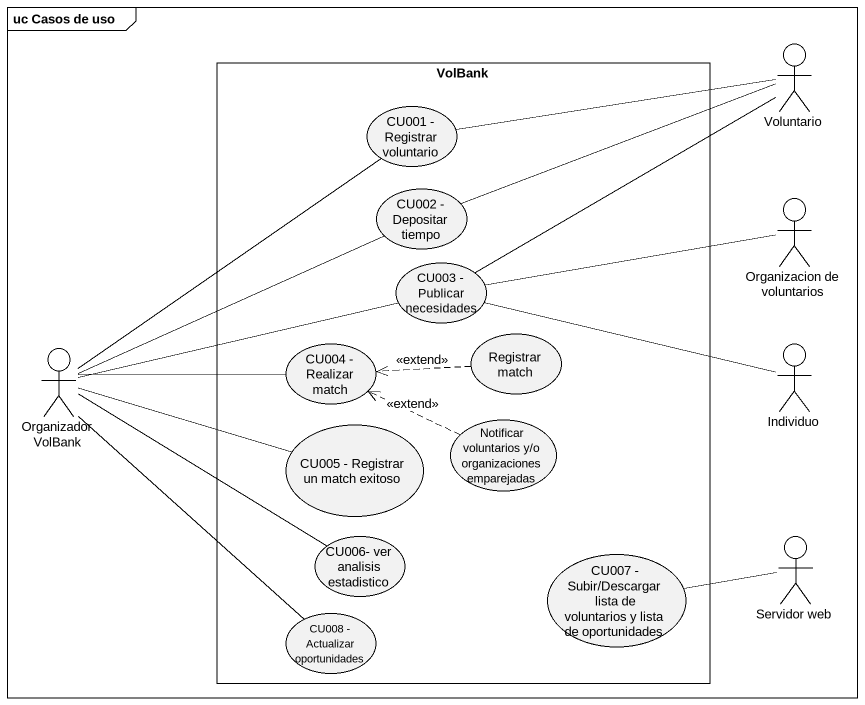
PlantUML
@startuml
mainframe uc Casos de uso
rectangle VolBank {
  usecase "CU001 - Registrar voluntario" as CU001_Registrar_voluntario
  usecase "CU002 - Depositar tiempo" as CU002_Depositar_tiempo
  usecase "CU003 - Publicar necesidades" as CU003_Publicar_necesidades
  usecase "CU004 - Realizar match" as CU004_Realizar_match
  usecase "Registrar match" as Registrar_match
  usecase "CU005 - Registrar un match exitoso" as CU005_Registrar_un_match
  usecase "Notificar voluntarios y/o organizaciones emparejadas" as Notificar_voluntarios_y_o
  usecase "CU006- ver analisis estadistico" as CU006_ver_analisis
  usecase "CU007 - Subir/Descargar lista de voluntarios y lista de oportunidades" as CU007_Subir_Descargar_lista
  usecase "CU008 - Actualizar oportunidades" as CU008_Actualizar
}
actor Voluntario
actor "Organizacion de voluntarios" as Organizacion_de_voluntarios
actor "Organizador VolBank" as Organizador_VolBank
actor Individuo
actor "Servidor web" as Servidor_web
Voluntario -left- CU001_Registrar_voluntario
Voluntario -left- CU002_Depositar_tiempo
Voluntario -left- CU003_Publicar_necesidades
Organizacion_de_voluntarios -left- CU003_Publicar_necesidades
Organizador_VolBank -up- CU001_Registrar_voluntario
Organizador_VolBank -right- CU002_Depositar_tiempo
Organizador_VolBank -right- CU003_Publicar_necesidades
Organizador_VolBank -right- CU004_Realizar_match
Organizador_VolBank -right- CU005_Registrar_un_match
Organizador_VolBank -right- CU006_ver_analisis
Organizador_VolBank -- CU008_Actualizar
Registrar_match .left.> CU004_Realizar_match : <<extend>>
Individuo -left- CU003_Publicar_necesidades
Notificar_voluntarios_y_o .left.> CU004_Realizar_match : <<extend>>
Servidor_web -left- CU007_Subir_Descargar_lista
@enduml
